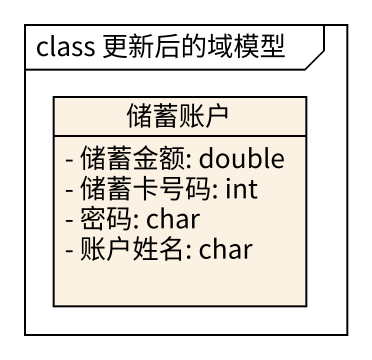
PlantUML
@startuml
mainframe class 更新后的域模型
hide circle
hide empty members
skinparam classAttributeIconSize 0
class 储蓄账户 {
  - 储蓄金额: double
  - 储蓄卡号码: int
  - 密码: char
  - 账户姓名: char
}
@enduml
